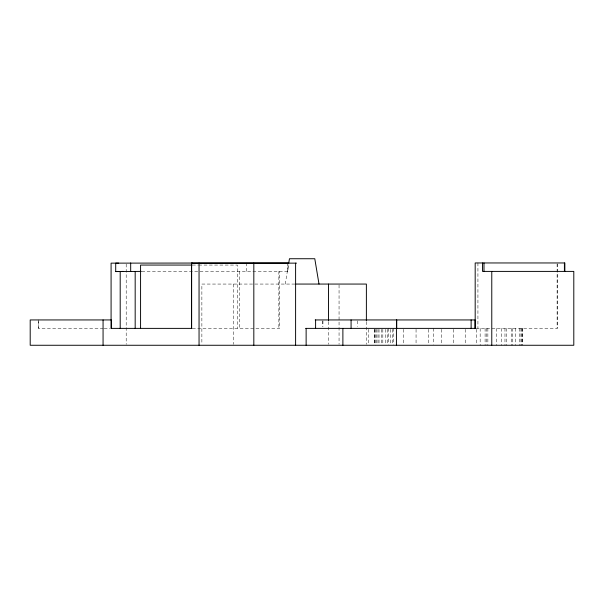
<?xml version="1.0" encoding="UTF-8"?>
<svg xmlns="http://www.w3.org/2000/svg" width="604" height="604" viewBox="0 0 604 604"><rect width="100%" height="100%" fill="white"/><g stroke="black" fill="none" stroke-linecap="round" stroke-linejoin="round"><path stroke-width="0.45" stroke-dasharray="3.02 2.27" d="M285.239 284.061L288.553 264.159M192.434 265.065L198.271 265.065M198.724 265.065L237.478 265.065L237.478 328.38M141.804 271.4L288.078 271.4L288.078 263.895M294.873 284.061L201.872 284.061L201.872 344.325M103.292 328.38L38.354 328.38L38.354 320.875M104.167 328.38L110.23 328.38M192.434 328.38L279.637 328.38L279.637 271.4M476.095 328.38L557.318 328.38L557.318 263.895M557.107 263.895L557.107 328.38M522.717 328.38L522.717 345.262M522.49 328.38L522.49 344.325M521.599 328.38L521.599 345.262M520.935 328.38L520.935 345.262M519.221 328.38L519.221 345.262M515.733 328.38L515.733 345.262M512.577 328.38L512.577 345.262M511.384 328.38L511.384 345.262M506.462 328.38L506.462 345.262M504.974 328.38L504.974 345.262M501.297 328.38L501.297 345.262M496.261 328.38L496.337 345.262M487.866 328.38L487.866 345.262M486.756 328.38L486.756 344.325M485.095 328.38L485.095 345.262M480.165 328.38L480.165 345.262M477.93 262.959L477.93 328.38M476.345 329.316L476.345 344.325M465.216 329.316L465.216 344.325M453.483 329.316L453.483 344.325M441.29 329.316L441.29 344.325M433.551 328.38L433.551 344.325M428.772 329.316L428.772 344.325M416.058 329.316L416.058 344.325M403.298 329.316L403.298 344.325M393.702 328.38L393.702 344.325M392.449 329.316L392.449 344.325M390.712 329.316L390.712 344.325M388.719 328.38L388.719 344.325M387.406 329.316L387.406 344.325M385.79 329.316L385.79 344.325M382.823 329.316L382.823 344.325M381.434 329.316L381.434 344.325M379.018 329.316L379.018 344.325M377.953 329.316L377.953 344.325M376.239 329.316L376.239 344.325M375.567 329.316L375.567 345.262M374.684 329.316L374.684 344.325M374.457 329.316L374.457 344.325M368.561 329.316L368.561 344.325M366.379 321.728L366.379 344.325M357.44 320.875L357.44 326.507M339.055 285.005L339.055 344.325M328.501 321.728L328.501 344.325M322.959 320.875L322.959 326.507M322.581 320.875L322.581 326.507M287.232 262.959L287.232 271.4M278.859 271.4L278.859 328.38M246.742 262.959L246.742 271.4M239.66 271.4L239.66 328.38M233.529 284.061L233.529 344.325M126.198 264.069L126.198 326.598M126.198 327.534L126.198 344.333M38.596 319.939L38.596 328.38"/><path stroke-width="0.91" d="M288.704 263.261L289.459 258.738L314.782 258.738L319.003 284.061M192.042 262.959L191.596 263.133L191.596 328.38L191.596 263.14L296.526 263.14M288.078 262.959L115.711 263.133L115.711 271.581L141.268 271.4M115.711 271.581L123.382 271.4M118.694 263.14L111.083 263.14L111.083 328.38L191.966 328.38M191.966 265.065L140.573 265.065L140.573 328.38M296.119 284.061L366.379 284.061L366.379 320.784M315.182 319.939L475.076 319.939L475.076 328.38M305.677 328.38L475.658 328.38M564.853 271.4L564.853 262.959L475.182 262.959L475.182 328.38M564.408 262.959L564.408 271.4M491.777 271.4L491.777 345.262M483.985 262.959L483.985 271.4M482.528 262.959L482.528 271.4L573.8 271.4L573.8 345.262L30.2 345.262L30.2 319.939L111.393 319.939L111.393 328.38M471.12 319.939L471.12 328.38M396.7 319.939L396.7 328.38M396.579 319.939L396.579 328.38M396.428 328.38L396.428 345.262M351.075 319.939L351.075 328.38M342.883 328.38L342.883 345.262M328.501 284.061L328.501 320.784M315.598 319.939L315.598 328.38M306.13 328.38L306.13 345.262M295.605 263.14L295.605 345.262M253.823 263.14L253.823 345.262M199.048 263.14L199.048 345.262M135.175 271.4L135.175 328.38M130.683 262.959L130.69 271.4M120.196 271.4L120.196 328.38M103.065 319.939L103.065 345.262"/></g></svg>
